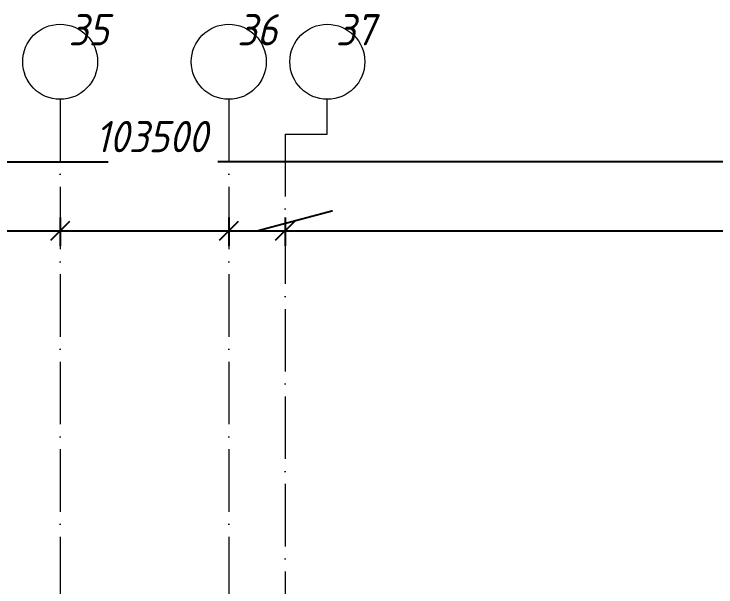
# Model space of a CAD drawing. Header units: millimetres. Extents: x -401725 to 250493, y 305116 to 802890.
# Drawn here: x -126870 to -121251, y 631707 to 636291 of the extents above; entities that cross this region are included whole.
import ezdxf

# ---------------------------------------------------------------- set-up
doc = ezdxf.new("R2010")
doc.units = ezdxf.units.MM
doc.linetypes.add('50_200_ШТРИХ_1Т_ш5_п1_п1_', pattern=[700, 500, -100, 0, -100])
for name, color, linetype, lineweight in [('A-____-____-DIMS', 7, 'Continuous', 9), ('S-GRID-____-IDEN', 7, 'Continuous', 9), ('S-GRID-____-OTLN', 7, 'Continuous', 9), ('S-GRID-____-OTLN-1', 7, '50_200_ШТРИХ_1Т_ш5_п1_п1_', 9)]:
    doc.layers.add(name, color=color, linetype=linetype, lineweight=lineweight)
doc.styles.add('ISOCPEUR_I', font='isocpeui.ttf', dxfattribs={"width": 0.9, "height": 2.5})
doc.styles.add('ISOCPEUR_I_12', font='isocpeui.ttf', dxfattribs={"width": 0.9, "height": 180})
doc.styles.add('ISOCPEUR_I_9', font='isocpeui.ttf', dxfattribs={"width": 0.9, "height": 250})
doc.dimstyles.new('ISO-2_5_0_9К_БОЛЬШОЙ_ОСИ', dxfattribs={"dimscale": 304.8, "dimtxt": 248.995294, "dimasz": 0.492126, "dimexe": 0.393701, "dimexo": 0, "dimgap": 0, "dimtad": 1, "dimdec": 0, "dimzin": 0, "dimdsep": 46, "dimtxsty": 'ISOCPEUR_I', "dimblk1": 'OBLIQUE', "dimblk2": 'OBLIQUE', "dimsah": 1, "dimcen": 0.09, "dimdle": 0.393701, "dimazin": 0, "dimtfac": 1, "dimtdec": 4, "dimtix": 1, "dimtmove": 0, "dimatfit": 3, "dimfxl": 1, "dimtvp": 1, "dimtolj": 1, "dimtzin": 0, "dimarcsym": 2})
doc.dimstyles.new('ISO-2_5_0_9К_БОЛЬШОЙ_ОСИ_1', dxfattribs={"dimscale": 304.8, "dimtxt": 248.995294, "dimasz": 0.492126, "dimexe": 0.393701, "dimexo": 0, "dimgap": 0, "dimtad": 1, "dimdec": 0, "dimzin": 0, "dimdsep": 46, "dimtxsty": 'ISOCPEUR_I', "dimblk1": 'OBLIQUE', "dimblk2": 'OBLIQUE', "dimsah": 1, "dimcen": 0.09, "dimdle": 0.393701, "dimazin": 0, "dimtfac": 1, "dimtdec": 4, "dimtix": 1, "dimtmove": 1, "dimatfit": 3, "dimfxl": 1, "dimtvp": 1, "dimtolj": 1, "dimtzin": 0, "dimarcsym": 2})
doc.dimstyles.new('ISO-2_5_0_9К_БОЛЬШОЙ_ОСИ_2', dxfattribs={"dimscale": 304.8, "dimtxt": 248.995294, "dimasz": 0.492126, "dimexe": 0.393701, "dimexo": 0, "dimgap": 0, "dimtad": 1, "dimdec": 0, "dimzin": 0, "dimdsep": 46, "dimtxsty": 'ISOCPEUR_I_9', "dimblk1": 'OBLIQUE', "dimblk2": 'OBLIQUE', "dimsah": 1, "dimcen": 0.09, "dimdle": 0.393701, "dimazin": 0, "dimtfac": 1, "dimtdec": 4, "dimtix": 1, "dimtmove": 2, "dimatfit": 3, "dimfxl": 1, "dimtvp": 1, "dimtolj": 1, "dimtzin": 0, "dimarcsym": 2})

# ---------------------------------------------------------------- blocks, each defined once
blk = doc.blocks.new('Ось сетки - Круг_Ø6_00__ISO-2_5_0_9K_-25732049-АР1_Кладочный план 1 этажа в осях 1-64_Ю-ЯЯ')
at = {"layer": 'S-GRID-____-IDEN'}
blk.add_circle((0, 0), 3, dxfattribs=at)
blk = doc.blocks.new('_Oblique')
at = {"color": 0, "linetype": 'ByBlock', "lineweight": -2}
blk.add_line((-0.5, -0.5), (0.5, 0.5), dxfattribs=at)
blk = doc.blocks.new('*D12047')
at = {"layer": 'A-____-____-DIMS', "color": 0, "lineweight": -2, "transparency": 16777216}
for p, q in [((-128800.7, 634663), (-128800.7, 634437)), ((-126500.7, 634663), (-126500.7, 634437)), ((-128920.7, 634557), (-126380.7, 634557))]:
    blk.add_line(p, q, dxfattribs=at)
at = {"layer": 'Defpoints', "color": 0, "transparency": 16777216}
for p in [(-128800.7, 634663), (-126500.7, 634663), (-126500.7, 634557)]:
    blk.add_point(p, dxfattribs=at)
at = {"layer": 'A-____-____-DIMS', "color": 0, "lineweight": -2, "transparency": 16777216, "xscale": 150, "yscale": 150, "zscale": 150, "rotation": 180}
blk.add_blockref('_Oblique', (-128800.7, 634557), dxfattribs=at)
at = {"layer": 'A-____-____-DIMS', "color": 0, "lineweight": -2, "transparency": 16777216, "xscale": 150, "yscale": 150, "zscale": 150}
blk.add_blockref('_Oblique', (-126500.7, 634557), dxfattribs=at)
at = {"layer": 'A-____-____-DIMS', "color": 0, "transparency": 16777216, "insert": (-127650.7, 634558.2), "char_height": 2.5, "width": 758.478, "attachment_point": 5, "style": 'ISOCPEUR_I'}
blk.add_mtext('\\A1;2300', dxfattribs=at)
blk = doc.blocks.new('*D12048')
at = {"layer": 'A-____-____-DIMS', "color": 0, "lineweight": -2, "transparency": 16777216}
for p, q in [((-126500.7, 634663), (-126500.7, 634437)), ((-125150.7, 634663), (-125150.7, 634437)), ((-126620.7, 634557), (-125030.7, 634557))]:
    blk.add_line(p, q, dxfattribs=at)
at = {"layer": 'Defpoints', "color": 0, "transparency": 16777216}
for p in [(-126500.7, 634663), (-125150.7, 634663), (-125150.7, 634557)]:
    blk.add_point(p, dxfattribs=at)
at = {"layer": 'A-____-____-DIMS', "color": 0, "lineweight": -2, "transparency": 16777216, "xscale": 150, "yscale": 150, "zscale": 150, "rotation": 180}
blk.add_blockref('_Oblique', (-126500.7, 634557), dxfattribs=at)
at = {"layer": 'A-____-____-DIMS', "color": 0, "lineweight": -2, "transparency": 16777216, "xscale": 150, "yscale": 150, "zscale": 150}
blk.add_blockref('_Oblique', (-125150.7, 634557), dxfattribs=at)
at = {"layer": 'A-____-____-DIMS', "color": 0, "transparency": 16777216, "insert": (-125825.7, 634558.2), "char_height": 2.5, "width": 701.018, "attachment_point": 5, "style": 'ISOCPEUR_I'}
blk.add_mtext('\\A1;1350', dxfattribs=at)
blk = doc.blocks.new('*D12049')
at = {"layer": 'A-____-____-DIMS', "color": 0, "lineweight": -2, "transparency": 16777216}
for p, q in [((-124925.7, 634557), (-124324.7, 634716.9)), ((-124324.7, 634716.9), (-124319.8, 634716.9)), ((-125150.7, 634663), (-125150.7, 634437)), ((-124700.7, 634663), (-124700.7, 634437)), ((-125270.7, 634557), (-124580.7, 634557))]:
    blk.add_line(p, q, dxfattribs=at)
at = {"layer": 'Defpoints', "color": 0, "transparency": 16777216}
for p in [(-125150.7, 634663), (-124700.7, 634663), (-124700.7, 634557)]:
    blk.add_point(p, dxfattribs=at)
at = {"layer": 'A-____-____-DIMS', "color": 0, "lineweight": -2, "transparency": 16777216, "xscale": 150, "yscale": 150, "zscale": 150, "rotation": 180}
blk.add_blockref('_Oblique', (-125150.7, 634557), dxfattribs=at)
at = {"layer": 'A-____-____-DIMS', "color": 0, "lineweight": -2, "transparency": 16777216, "xscale": 150, "yscale": 150, "zscale": 150}
blk.add_blockref('_Oblique', (-124700.7, 634557), dxfattribs=at)
at = {"layer": 'A-____-____-DIMS', "color": 0, "transparency": 16777216, "insert": (-124324.7, 634720.2), "char_height": 2.5, "width": 591.843, "attachment_point": 1, "line_spacing_factor": 1.149209, "style": 'ISOCPEUR_I'}
blk.add_mtext('\\A1;450', dxfattribs=at)
blk = doc.blocks.new('*D12050')
at = {"layer": 'A-____-____-DIMS', "color": 0, "lineweight": -2, "transparency": 16777216}
for p, q in [((-124700.7, 634663), (-124700.7, 634437)), ((-120500.7, 634663), (-120500.7, 634437)), ((-124820.7, 634557), (-120380.7, 634557))]:
    blk.add_line(p, q, dxfattribs=at)
at = {"layer": 'Defpoints', "color": 0, "transparency": 16777216}
for p in [(-124700.7, 634663), (-120500.7, 634663), (-120500.7, 634557)]:
    blk.add_point(p, dxfattribs=at)
at = {"layer": 'A-____-____-DIMS', "color": 0, "lineweight": -2, "transparency": 16777216, "xscale": 150, "yscale": 150, "zscale": 150, "rotation": 180}
blk.add_blockref('_Oblique', (-124700.7, 634557), dxfattribs=at)
at = {"layer": 'A-____-____-DIMS', "color": 0, "lineweight": -2, "transparency": 16777216, "xscale": 150, "yscale": 150, "zscale": 150}
blk.add_blockref('_Oblique', (-120500.7, 634557), dxfattribs=at)
at = {"layer": 'A-____-____-DIMS', "color": 0, "transparency": 16777216, "insert": (-122600.7, 634558.2), "char_height": 2.5, "width": 781.462, "attachment_point": 5, "style": 'ISOCPEUR_I'}
blk.add_mtext('\\A1;4200', dxfattribs=at)
blk = doc.blocks.new('*D12066')
at = {"layer": 'A-____-____-DIMS', "color": 0, "lineweight": -2, "transparency": 16777216}
for p, q in [((-177350.7, 635215.2), (-177350.7, 634989.2)), ((-73850.7, 635215.2), (-73850.7, 634989.2)), ((-177470.7, 635109.2), (-126117.4, 635109.2)), ((-73730.7, 635109.2), (-125238.4, 635109.2))]:
    blk.add_line(p, q, dxfattribs=at)
at = {"layer": 'Defpoints', "color": 0, "transparency": 16777216}
for p in [(-177350.7, 635215.2), (-73850.7, 635215.2), (-73850.7, 635109.2)]:
    blk.add_point(p, dxfattribs=at)
at = {"layer": 'A-____-____-DIMS', "color": 0, "lineweight": -2, "transparency": 16777216, "xscale": 150, "yscale": 150, "zscale": 150, "rotation": 180}
blk.add_blockref('_Oblique', (-177350.7, 635109.2), dxfattribs=at)
at = {"layer": 'A-____-____-DIMS', "color": 0, "lineweight": -2, "transparency": 16777216, "xscale": 150, "yscale": 150, "zscale": 150}
blk.add_blockref('_Oblique', (-73850.7, 635109.2), dxfattribs=at)
at = {"layer": 'A-____-____-DIMS', "color": 0, "transparency": 16777216, "insert": (-126218, 635435.8), "char_height": 250, "width": 1080.257, "attachment_point": 1, "line_spacing_factor": 1.149209, "style": 'ISOCPEUR_I_9'}
blk.add_mtext('\\A1;103500', dxfattribs=at)

msp = doc.modelspace()

# ---------------------------------------------------------------- linework, layer by layer
at = {"layer": 'S-GRID-____-OTLN'}
for p, q in [((-124362.1018, 635331.4864), (-124362.1018, 635609.362)), ((-124700.7357, 635331.4864), (-124362.1018, 635331.4864))]:
    msp.add_line(p, q, dxfattribs=at)
at = {"layer": 'S-GRID-____-OTLN-1'}
for p, q in [((-126500.7357, 635609.362), (-126500.7357, 597608.0984)), ((-125150.7357, 635609.362), (-125150.7357, 611391.9943)), ((-124700.7357, 635331.4864), (-124700.7357, 611391.9943))]:
    msp.add_line(p, q, dxfattribs=at)

# ---------------------------------------------------------------- block references
at = {"layer": 'S-GRID-____-IDEN', "xscale": 99.99999999999993, "yscale": 99.99999999999993, "zscale": 99.99999999999993, "rotation": 180}
for p in [(-126500.7357, 635909.362), (-125150.7357, 635909.362), (-124362.1018, 635909.362)]:
    msp.add_blockref('Ось сетки - Круг_Ø6_00__ISO-2_5_0_9K_-25732049-АР1_Кладочный план 1 этажа в осях 1-64_Ю-ЯЯ', p, dxfattribs=at)

# ---------------------------------------------------------------- texts
at = {"layer": 'S-GRID-____-IDEN', "char_height": 250, "width": 404.0505, "attachment_point": 1, "style": 'ISOCPEUR_I_12'}
for s, insert in [('35', (-126433.4423, 636290.5494)), ('36', (-125083.4423, 636290.5494)), ('37', (-124294.8084, 636290.5494))]:
    msp.add_mtext(s, dxfattribs=dict(at, insert=insert))

# ---------------------------------------------------------------- dimensions: what is measured, and where the dimension line sits
at = {"layer": 'A-____-____-DIMS'}
for base, p1, p2, dimstyle, override, picture, middle in [((-73850.7357, 635109.1792), (-177350.7357, 635215.2452), (-73850.7357, 635215.2452), 'ISO-2_5_0_9К_БОЛЬШОЙ_ОСИ_2', {"dimpost": '<>', "dimfxl": 103500}, '*D12066', (-125677.8855, 635269.1264)), ((-124700.7357, 634556.9599), (-125150.7357, 634663.0259), (-124700.7357, 634663.0259), 'ISO-2_5_0_9К_БОЛЬШОЙ_ОСИ_1', {"dimpost": '<>', "dimfxl": 450}, '*D12049', (-124324.6831, 634716.9072))]:
    dim = msp.add_linear_dim(base=base, p1=p1, p2=p2, dimstyle=dimstyle, override=override, dxfattribs=at)
    dim.commit()
    dim.dimension.update_dxf_attribs({"geometry": picture, "text_midpoint": middle, "dimtype": 160})
for base, p1, p2, override, picture, middle in [((-126500.7357, 634556.9599), (-128800.7357, 634663.0259), (-126500.7357, 634663.0259), {"dimpost": '<>', "dimfxl": 2300}, '*D12047', (-127650.7357, 634558.2099)), ((-125150.7357, 634556.9599), (-126500.7357, 634663.0259), (-125150.7357, 634663.0259), {"dimpost": '<>', "dimfxl": 1350}, '*D12048', (-125825.7357, 634558.2099)), ((-120500.7357, 634556.9599), (-124700.7357, 634663.0259), (-120500.7357, 634663.0259), {"dimpost": '<>', "dimfxl": 4200}, '*D12050', (-122600.7357, 634558.2099))]:
    dim = msp.add_linear_dim(base=base, p1=p1, p2=p2, dimstyle='ISO-2_5_0_9К_БОЛЬШОЙ_ОСИ', override=override, dxfattribs=at)
    dim.commit()
    dim.dimension.update_dxf_attribs({"geometry": picture, "text_midpoint": middle})

doc.saveas('drawing.dxf')
